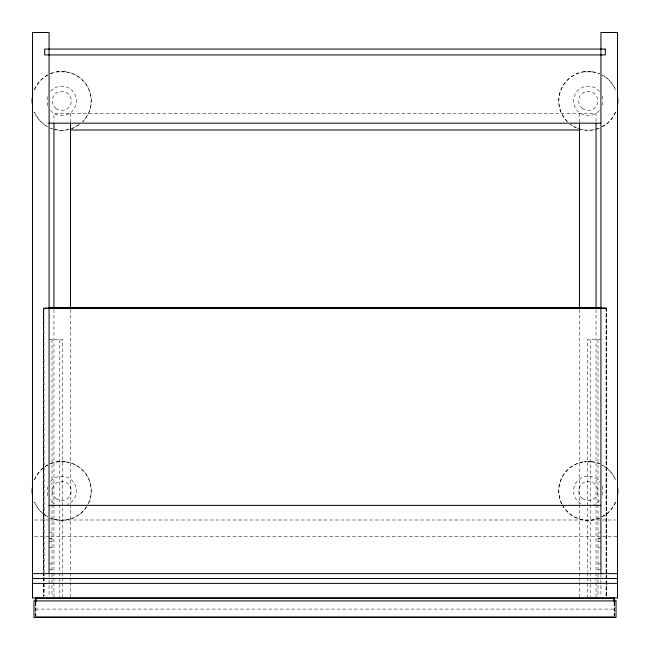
<?xml version="1.0" encoding="UTF-8"?>
<svg xmlns="http://www.w3.org/2000/svg" width="650" height="650" viewBox="0 0 650 650"><rect width="100%" height="100%" fill="white"/><g stroke="black" fill="none" stroke-linecap="round" stroke-linejoin="round"><path stroke-width="0.49" stroke-dasharray="3.25 2.44" d="M47.093 308.425C45.167 309.571 43.298 307.401 43.68 308.425L43.574 596.936M47.093 307.938L43.591 308.279L47.093 308.279M47.093 308.059L43.745 308.116L43.778 571.626M606.214 308.425L606.214 307.954L606.539 596.936M47.093 308.157L43.591 308.279L44.046 308.059M603.021 307.994L606.214 307.954L606.539 308.425L606.068 307.938L603.021 307.954M606.401 308.084L603.021 308.157M602.168 126.506L606.206 124.191M79.706 514.191L73.044 518.017A29.421 29.421 0 0 1 50.44 518.074A29.421 29.421 0 0 0 86.767 506.391M602.168 516.506L606.206 514.191M606.458 308.181L606.068 307.994M606.483 308.295L603.021 308.279M43.688 308.311L44.046 308.279M43.907 307.97L44.046 571.626M65.601 71.833L57.899 71.833L63.473 71.833M592.101 71.833L584.399 71.833L589.972 71.833M603.021 308.425L606.499 308.425M49.075 339.625L62.725 339.625L62.725 571.553M600.925 339.625L587.275 339.625L587.275 571.553M65.601 461.833L57.899 461.833L63.473 461.833M592.101 461.833L584.399 461.833L589.972 461.833M34.531 520L49.766 520M50.781 520L601.25 520M602.266 520L615.469 520M49.075 532.764L52 532.675M598 532.764L600.925 532.675M34.531 536.575L49.766 536.575M50.781 536.575L601.25 536.575M602.266 536.575L617.5 536.575M50.05 538.436L52 538.436M598 538.436L599.95 538.436M49.075 538.525L52 538.525M598 538.525L600.925 538.525M49.075 541.45L52 541.45M598 541.45L600.925 541.45M49.075 547.3L52 547.292M598 547.3L600.925 547.3M49.075 563.875L52 563.891M598 563.891L600.925 563.875M49.075 569.725L52 569.709M598 569.725L600.925 569.725M35.539 609.099L614.51 609.099M606.068 308.157L606.214 596.936M606.206 307.97L606.068 596.936M43.786 308.002L43.899 571.626M606.369 308.116L606.434 596.936M614.51 601.673L614.543 616.038M614.453 602.331L614.453 616.038M614.299 602.331L614.299 616.038M614.087 602.331L614.087 616.038M600.925 574.113L600.925 596.871M598 339.625L598 573.576M598 574.113L598 578.646M598 579.654L598 596.871M596.05 121.55L596.05 113.425L53.95 113.425L53.95 121.55M596.05 309.441L596.05 503.425M596.05 504.441L596.05 576.55M596.05 577.566L596.05 581.628M596.05 582.644L596.05 596.863M590.2 339.625L590.2 596.871M587.275 572.569L587.275 576.615M587.275 577.631L587.275 596.871M579.475 113.425L579.475 122.2M579.475 309.441L579.475 503.425M579.475 504.441L579.475 576.55M579.475 577.566L579.475 581.628M579.475 582.644L579.475 596.863M70.525 113.425L70.525 122.2M70.525 309.441L70.525 503.425M70.525 504.441L70.525 576.55M70.525 577.566L70.525 581.628M70.525 582.644L70.525 596.863M62.725 572.569L62.725 576.615M62.725 577.631L62.725 596.871M59.8 339.625L59.8 596.871M53.95 309.441L53.95 503.425M53.95 504.441L53.95 576.55M53.95 577.566L53.95 581.628M53.95 582.644L53.95 596.863M52 339.625L52 573.576M52 574.113L52 578.646M52 579.654L52 596.871M49.075 574.113L49.075 596.871M44.046 572.642L44.046 576.688M44.046 577.704L44.046 595.92M43.899 572.642L43.899 576.688M43.899 577.704L43.899 595.92M43.778 572.642L43.778 576.688M43.778 577.704L43.778 595.92M35.913 602.331L35.913 616.038M35.701 602.331L35.701 616.038M35.539 601.673L35.547 616.038M35.425 602.331L35.425 616.038M50.659 91.252A14.706 14.706 0 0 1 72.142 90.504A14.706 14.706 0 0 1 71.443 111.987A14.706 14.706 0 0 1 50.058 109.842M47.816 105.625A14.706 14.706 0 0 1 48.149 95.314M50.44 73.759A29.421 29.421 0 0 1 82.615 121.656M34.547 112.117A29.421 29.421 0 0 0 47.824 126.831A29.421 29.421 0 0 1 34.45 112.157M34.547 89.716A29.421 29.421 0 0 1 49.554 74.141M34.409 89.659A29.421 29.421 0 0 1 49.514 74.043M50.399 73.661A29.421 29.421 0 0 1 57.882 71.679M65.593 71.866A29.331 29.331 0 0 1 82.672 121.721M602.184 96.208A14.706 14.706 0 0 1 601.851 106.519M599.341 110.581A14.706 14.706 0 0 1 577.858 111.329A14.706 14.706 0 0 1 578.557 89.846A14.706 14.706 0 0 1 599.942 91.991M615.452 112.117A29.421 29.421 0 0 1 600.446 127.692M599.56 128.074A29.421 29.421 0 0 1 570.278 124.207A29.421 29.421 0 0 0 599.528 127.977M567.385 121.656A29.421 29.421 0 0 1 599.56 73.759M602.176 75.002A29.421 29.421 0 0 1 615.452 89.716A29.331 29.331 0 0 0 602.152 75.034M567.344 121.704A29.421 29.421 0 0 1 584.383 71.679M615.558 112.166A29.331 29.331 0 0 1 606.271 124.264M592.093 71.866A29.331 29.331 0 0 1 599.536 73.816M602.184 486.208A14.706 14.706 0 0 1 601.851 496.519M599.341 500.581A14.706 14.706 0 0 1 593.905 504.497M580.864 503.636A14.706 14.706 0 0 1 577.216 481.187A14.706 14.706 0 0 1 599.942 481.991M615.452 502.117A29.421 29.421 0 0 1 600.446 517.692M599.56 518.074A29.421 29.421 0 0 1 562.266 504.717M561.836 503.864A29.421 29.421 0 0 1 599.56 463.759M602.176 465.002A29.421 29.421 0 0 1 615.452 479.716A29.331 29.331 0 0 0 602.152 465.034M599.528 517.977A29.421 29.421 0 0 1 562.185 504.766M561.738 503.904A29.421 29.421 0 0 1 584.383 461.679M615.558 502.166A29.331 29.331 0 0 1 606.271 514.264M592.093 461.866A29.331 29.331 0 0 1 599.536 463.816M50.659 481.252A14.706 14.706 0 0 1 73.686 482.316A14.706 14.706 0 0 1 67.405 504.497M54.364 503.636A14.706 14.706 0 0 1 50.058 499.842M47.816 495.625A14.706 14.706 0 0 1 48.149 485.314M50.44 463.759A29.421 29.421 0 0 1 87.263 505.562M34.547 502.117A29.421 29.421 0 0 0 47.824 516.831A29.421 29.421 0 0 1 34.45 502.157M34.547 479.716A29.421 29.421 0 0 1 49.554 464.141M34.409 479.659A29.421 29.421 0 0 1 49.514 464.043M50.399 463.661A29.421 29.421 0 0 1 57.882 461.679M65.593 461.866A29.331 29.331 0 0 1 87.36 505.619M86.856 506.448A29.331 29.331 0 0 1 79.771 514.264M79.706 124.191L73.044 128.018A29.421 29.421 0 0 1 50.44 128.074A29.421 29.421 0 0 0 79.722 124.207M55.933 108.509A9.563 9.563 0 0 0 71.232 102.156A9.563 9.563 0 0 0 58.086 92.089A9.563 9.563 0 0 0 55.933 108.509M582.433 108.509A9.563 9.563 0 0 0 597.732 102.156A9.563 9.563 0 0 0 584.586 92.089A9.563 9.563 0 0 0 582.433 108.509M582.433 498.509A9.563 9.563 0 0 0 597.732 492.156A9.563 9.563 0 0 0 584.586 482.089A9.563 9.563 0 0 0 582.433 498.509M55.933 498.509A9.563 9.563 0 0 0 71.232 492.156A9.563 9.563 0 0 0 58.086 482.089A9.563 9.563 0 0 0 55.933 498.509"/><path stroke-width="0.97" d="M35.539 599.991L35.539 599.446M35.539 599.129L35.539 598.488M35.547 598.414C35.994 596.822 34.767 600.746 35.425 601.347M35.913 601.347L35.913 597.927L35.458 598.414L614.575 598.414L614.087 597.927L614.087 601.347M614.283 617.207L35.49 617.207L35.913 617.224M35.913 617.467L35.458 617.224L614.543 617.224L614.087 617.224M614.543 598.414L614.283 597.984L614.299 601.347M614.518 598.211L35.49 598.211M49.075 123.175L600.925 123.175M70.525 130L579.475 130M48.108 307.954L602.006 307.938M48.108 307.994L602.006 308.059M48.108 308.157L602.006 308.157M48.108 308.279L602.006 308.279M48.108 308.425L602.006 308.425M49.075 505.375L600.925 505.375M32.5 573.625L617.5 573.625M32.5 578.5L617.5 578.5M32.5 583.375L617.5 583.375M35.701 597.951L35.701 601.347M614.388 598.106L614.453 601.347M614.51 598.276L614.543 601.347M600.925 573.625L600.925 32.5L617.5 32.5L617.5 598L32.5 598L32.5 32.5L49.075 32.5L49.075 573.625M596.05 123.581L596.05 308.425M579.475 123.175L579.475 308.425M70.525 123.175L70.525 308.425M53.95 123.581L53.95 308.425M35.539 598.276L35.547 601.347M32.581 104.731A29.421 29.421 0 0 1 32.581 97.094M32.451 104.747A29.421 29.421 0 0 1 32.435 97.078M617.419 97.094A29.421 29.421 0 0 1 617.419 104.731M617.516 97.086A29.331 29.331 0 0 1 617.533 104.747M617.419 487.094A29.421 29.421 0 0 1 617.419 494.731M617.516 487.086A29.331 29.331 0 0 1 617.533 494.747M32.581 494.731A29.421 29.421 0 0 1 32.581 487.094M32.451 494.747A29.421 29.421 0 0 1 32.435 487.077M605.312 49.075L44.688 49.075L44.688 54.925L605.312 54.925L605.312 49.075M616.038 600.925L33.962 600.925L33.962 617.5L616.038 617.5L616.038 600.925"/></g></svg>
